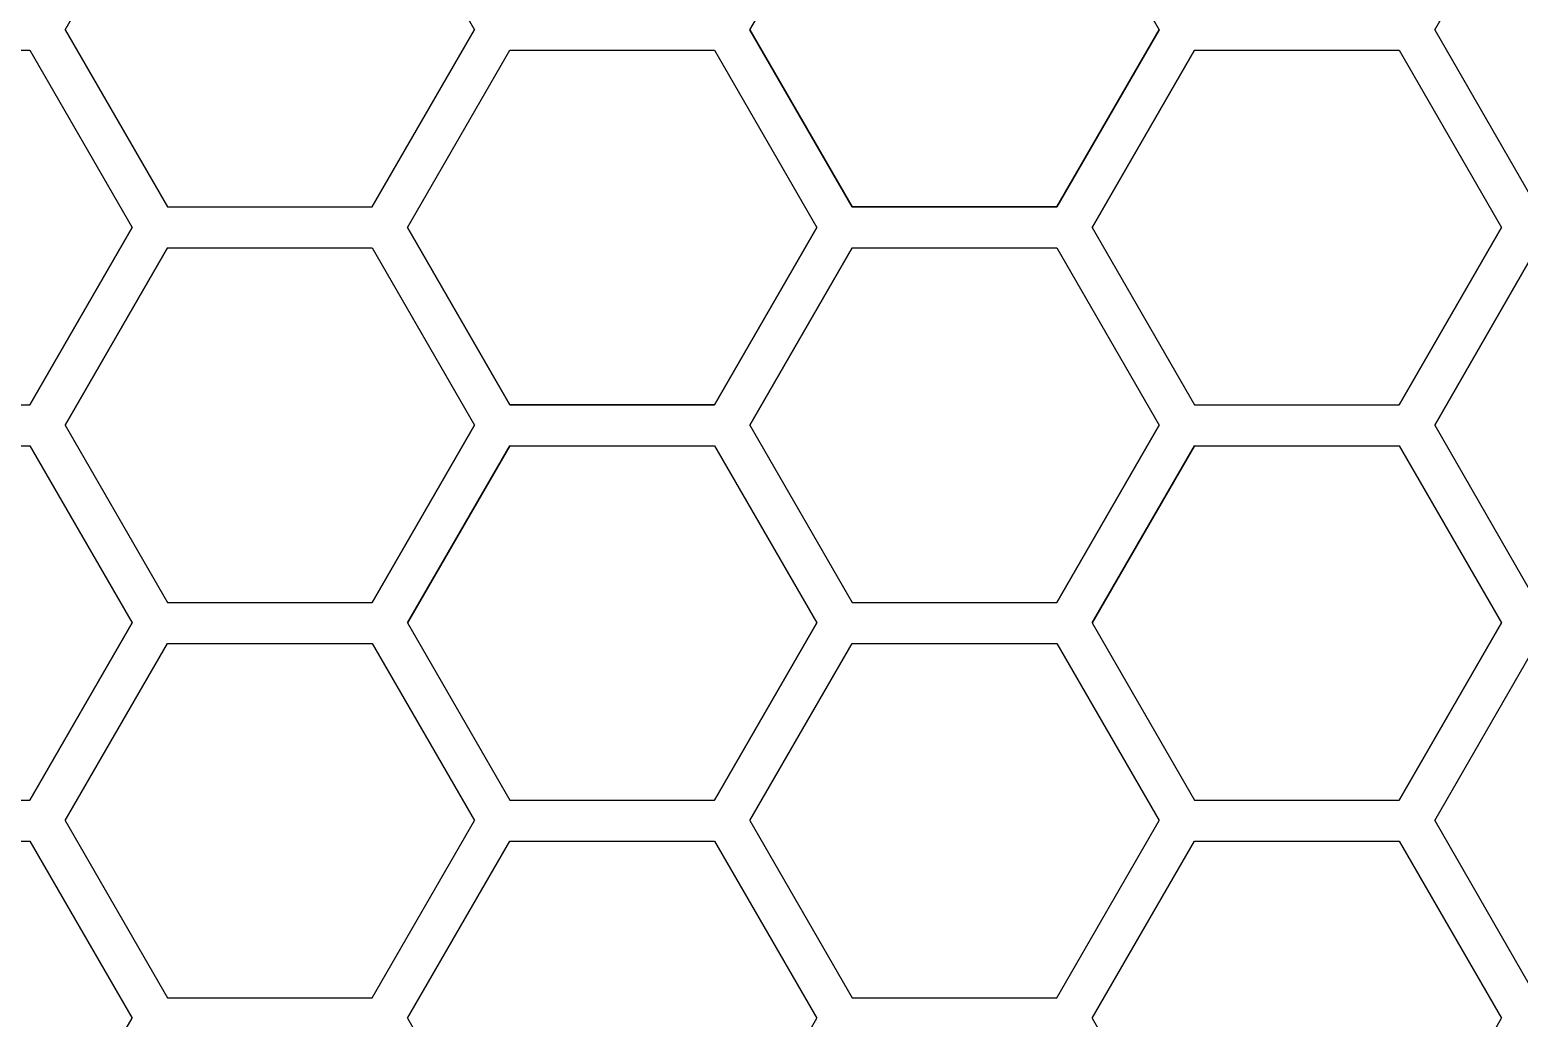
# Model space of a CAD drawing. Header units: millimetres. Extents: x 426 to 1302, y -791 to 304.
# Drawn here: x 740.7 to 886.3, y -301.3 to -204.7 of the extents above; entities that cross this region are included whole.
import ezdxf

# ---------------------------------------------------------------- set-up
doc = ezdxf.new("R2010")
doc.units = ezdxf.units.MM
doc.layers.get('0').update_dxf_attribs({"linetype": 'CONTINUOUS', "lineweight": 25, "true_color": 0x000000})

msp = doc.modelspace()

# ---------------------------------------------------------------- linework, layer by layer
for p, q in [((744.15, -204.7), (754.15, -187.38)), ((744.15, -204.7), (754.15, -187.38)), ((744.15, -204.7), (754.15, -187.38)), ((774.15, -187.38), (784.15, -204.7)), ((774.15, -187.38), (784.15, -204.7)), ((774.15, -187.38), (784.15, -204.7)), ((811.08, -204.7), (821.08, -187.38)), ((811.08, -204.7), (821.08, -187.38)), ((811.08, -204.7), (821.08, -187.38)), ((841.08, -187.38), (851.08, -204.7)), ((841.08, -187.38), (851.08, -204.7)), ((841.08, -187.38), (851.08, -204.7)), ((878.01, -204.7), (888.01, -187.38)), ((878.01, -204.7), (888.01, -187.38)), ((878.01, -204.7), (888.01, -187.38)), ((744.15, -204.7), (754.15, -222.02)), ((744.15, -204.7), (754.15, -222.02)), ((744.15, -204.7), (754.15, -222.02)), ((744.15, -204.7), (754.15, -222.02)), ((744.15, -204.7), (754.15, -222.02)), ((744.15, -204.7), (754.15, -222.02)), ((744.15, -204.7), (754.15, -222.02)), ((744.15, -204.7), (754.15, -222.02)), ((744.15, -204.7), (754.15, -222.02)), ((774.15, -222.02), (784.15, -204.7)), ((774.15, -222.02), (784.15, -204.7)), ((774.15, -222.02), (784.15, -204.7)), ((774.15, -222.02), (784.15, -204.7)), ((774.15, -222.02), (784.15, -204.7)), ((774.15, -222.02), (784.15, -204.7)), ((774.15, -222.02), (784.15, -204.7)), ((774.15, -222.02), (784.15, -204.7)), ((774.15, -222.02), (784.15, -204.7)), ((811.08, -204.7), (821.08, -222.02)), ((821.08, -222.02), (811.08, -204.7)), ((811.08, -204.7), (821.08, -222.02)), ((811.08, -204.7), (821.08, -222.02)), ((821.08, -222.02), (811.08, -204.7)), ((811.08, -204.7), (821.08, -222.02)), ((811.08, -204.7), (821.08, -222.02)), ((821.08, -222.02), (811.08, -204.7)), ((811.08, -204.7), (821.08, -222.02)), ((851.08, -204.7), (841.08, -222.02)), ((841.08, -222.02), (851.08, -204.7)), ((841.08, -222.02), (851.08, -204.7)), ((851.08, -204.7), (841.08, -222.02)), ((841.08, -222.02), (851.08, -204.7)), ((841.08, -222.02), (851.08, -204.7)), ((851.08, -204.7), (841.08, -222.02)), ((841.08, -222.02), (851.08, -204.7)), ((841.08, -222.02), (851.08, -204.7)), ((878.01, -204.7), (888.01, -222.02)), ((878.01, -204.7), (888.01, -222.02)), ((878.01, -204.7), (888.01, -222.02)), ((878.01, -204.7), (888.01, -222.02)), ((878.01, -204.7), (888.01, -222.02)), ((878.01, -204.7), (888.01, -222.02)), ((720.68, -206.7), (740.68, -206.7)), ((720.68, -206.7), (740.68, -206.7)), ((720.68, -206.7), (740.68, -206.7)), ((720.68, -206.7), (740.68, -206.7)), ((720.68, -206.7), (740.68, -206.7)), ((720.68, -206.7), (740.68, -206.7)), ((720.68, -206.7), (740.68, -206.7)), ((720.68, -206.7), (740.68, -206.7)), ((720.68, -206.7), (740.68, -206.7)), ((740.68, -206.7), (750.68, -224.02)), ((740.68, -206.7), (750.68, -224.02)), ((740.68, -206.7), (750.68, -224.02)), ((740.68, -206.7), (750.68, -224.02)), ((740.68, -206.7), (750.68, -224.02)), ((740.68, -206.7), (750.68, -224.02)), ((740.68, -206.7), (750.68, -224.02)), ((740.68, -206.7), (750.68, -224.02)), ((740.68, -206.7), (750.68, -224.02)), ((740.68, -206.7), (750.68, -224.02)), ((740.68, -206.7), (750.68, -224.02)), ((740.68, -206.7), (750.68, -224.02)), ((777.61, -224.02), (787.61, -206.7)), ((777.61, -224.02), (787.61, -206.7)), ((777.61, -224.02), (787.61, -206.7)), ((777.61, -224.02), (787.61, -206.7)), ((777.61, -224.02), (787.61, -206.7)), ((777.61, -224.02), (787.61, -206.7)), ((777.61, -224.02), (787.61, -206.7)), ((777.61, -224.02), (787.61, -206.7)), ((777.61, -224.02), (787.61, -206.7)), ((787.61, -206.7), (807.61, -206.7)), ((787.61, -206.7), (807.61, -206.7)), ((787.61, -206.7), (807.61, -206.7)), ((787.61, -206.7), (807.61, -206.7)), ((787.61, -206.7), (807.61, -206.7)), ((787.61, -206.7), (807.61, -206.7)), ((787.61, -206.7), (807.61, -206.7)), ((787.61, -206.7), (807.61, -206.7)), ((787.61, -206.7), (807.61, -206.7)), ((787.61, -206.7), (807.61, -206.7)), ((787.61, -206.7), (807.61, -206.7)), ((787.61, -206.7), (807.61, -206.7)), ((807.61, -206.7), (817.61, -224.02)), ((807.61, -206.7), (817.61, -224.02)), ((807.61, -206.7), (817.61, -224.02)), ((807.61, -206.7), (817.61, -224.02)), ((807.61, -206.7), (817.61, -224.02)), ((807.61, -206.7), (817.61, -224.02)), ((807.61, -206.7), (817.61, -224.02)), ((807.61, -206.7), (817.61, -224.02)), ((807.61, -206.7), (817.61, -224.02)), ((854.54, -206.7), (844.54, -224.02)), ((844.54, -224.02), (854.54, -206.7)), ((844.54, -224.02), (854.54, -206.7)), ((854.54, -206.7), (844.54, -224.02)), ((844.54, -224.02), (854.54, -206.7)), ((844.54, -224.02), (854.54, -206.7)), ((854.54, -206.7), (844.54, -224.02)), ((844.54, -224.02), (854.54, -206.7)), ((844.54, -224.02), (854.54, -206.7)), ((854.54, -206.7), (874.54, -206.7)), ((854.54, -206.7), (874.54, -206.7)), ((854.54, -206.7), (874.54, -206.7)), ((854.54, -206.7), (874.54, -206.7)), ((854.54, -206.7), (874.54, -206.7)), ((854.54, -206.7), (874.54, -206.7)), ((854.54, -206.7), (874.54, -206.7)), ((854.54, -206.7), (874.54, -206.7)), ((854.54, -206.7), (874.54, -206.7)), ((874.54, -206.7), (884.54, -224.02)), ((874.54, -206.7), (884.54, -224.02)), ((874.54, -206.7), (884.54, -224.02)), ((874.54, -206.7), (884.54, -224.02)), ((874.54, -206.7), (884.54, -224.02)), ((874.54, -206.7), (884.54, -224.02)), ((874.54, -206.7), (884.54, -224.02)), ((874.54, -206.7), (884.54, -224.02)), ((874.54, -206.7), (884.54, -224.02)), ((754.15, -222.02), (774.15, -222.02)), ((754.15, -222.02), (774.15, -222.02)), ((754.15, -222.02), (774.15, -222.02)), ((754.15, -222.02), (774.15, -222.02)), ((754.15, -222.02), (774.15, -222.02)), ((754.15, -222.02), (774.15, -222.02)), ((754.15, -222.02), (774.15, -222.02)), ((754.15, -222.02), (774.15, -222.02)), ((754.15, -222.02), (774.15, -222.02)), ((841.08, -222.02), (821.08, -222.02)), ((821.08, -222.02), (841.08, -222.02)), ((821.08, -222.02), (841.08, -222.02)), ((841.08, -222.02), (821.08, -222.02)), ((821.08, -222.02), (841.08, -222.02)), ((821.08, -222.02), (841.08, -222.02)), ((841.08, -222.02), (821.08, -222.02)), ((821.08, -222.02), (841.08, -222.02)), ((821.08, -222.02), (841.08, -222.02)), ((750.68, -224.02), (740.68, -241.35)), ((740.68, -241.35), (750.68, -224.02)), ((740.68, -241.35), (750.68, -224.02)), ((740.68, -241.35), (750.68, -224.02)), ((740.68, -241.35), (750.68, -224.02)), ((750.68, -224.02), (740.68, -241.35)), ((740.68, -241.35), (750.68, -224.02)), ((740.68, -241.35), (750.68, -224.02)), ((740.68, -241.35), (750.68, -224.02)), ((740.68, -241.35), (750.68, -224.02)), ((750.68, -224.02), (740.68, -241.35)), ((740.68, -241.35), (750.68, -224.02)), ((740.68, -241.35), (750.68, -224.02)), ((740.68, -241.35), (750.68, -224.02)), ((740.68, -241.35), (750.68, -224.02)), ((777.61, -224.02), (787.61, -241.35)), ((777.61, -224.02), (787.61, -241.35)), ((777.61, -224.02), (787.61, -241.35)), ((787.61, -241.35), (777.61, -224.02)), ((777.61, -224.02), (787.61, -241.35)), ((777.61, -224.02), (787.61, -241.35)), ((777.61, -224.02), (787.61, -241.35)), ((787.61, -241.35), (777.61, -224.02)), ((777.61, -224.02), (787.61, -241.35)), ((777.61, -224.02), (787.61, -241.35)), ((777.61, -224.02), (787.61, -241.35)), ((787.61, -241.35), (777.61, -224.02)), ((807.61, -241.35), (817.61, -224.02)), ((807.61, -241.35), (817.61, -224.02)), ((817.61, -224.02), (807.61, -241.35)), ((807.61, -241.35), (817.61, -224.02)), ((807.61, -241.35), (817.61, -224.02)), ((807.61, -241.35), (817.61, -224.02)), ((817.61, -224.02), (807.61, -241.35)), ((807.61, -241.35), (817.61, -224.02)), ((807.61, -241.35), (817.61, -224.02)), ((807.61, -241.35), (817.61, -224.02)), ((817.61, -224.02), (807.61, -241.35)), ((807.61, -241.35), (817.61, -224.02)), ((844.54, -224.02), (854.54, -241.35)), ((844.54, -224.02), (854.54, -241.35)), ((844.54, -224.02), (854.54, -241.35)), ((844.54, -224.02), (854.54, -241.35)), ((844.54, -224.02), (854.54, -241.35)), ((844.54, -224.02), (854.54, -241.35)), ((844.54, -224.02), (854.54, -241.35)), ((844.54, -224.02), (854.54, -241.35)), ((844.54, -224.02), (854.54, -241.35)), ((884.54, -224.02), (874.54, -241.35)), ((874.54, -241.35), (884.54, -224.02)), ((874.54, -241.35), (884.54, -224.02)), ((884.54, -224.02), (874.54, -241.35)), ((874.54, -241.35), (884.54, -224.02)), ((874.54, -241.35), (884.54, -224.02)), ((884.54, -224.02), (874.54, -241.35)), ((874.54, -241.35), (884.54, -224.02)), ((874.54, -241.35), (884.54, -224.02)), ((744.15, -243.35), (754.15, -226.02)), ((754.15, -226.02), (744.15, -243.35)), ((744.15, -243.35), (754.15, -226.02)), ((744.15, -243.35), (754.15, -226.02)), ((744.15, -243.35), (754.15, -226.02)), ((754.15, -226.02), (744.15, -243.35)), ((744.15, -243.35), (754.15, -226.02)), ((744.15, -243.35), (754.15, -226.02)), ((744.15, -243.35), (754.15, -226.02)), ((754.15, -226.02), (744.15, -243.35)), ((744.15, -243.35), (754.15, -226.02)), ((744.15, -243.35), (754.15, -226.02)), ((754.15, -226.02), (774.15, -226.02)), ((754.15, -226.02), (774.15, -226.02)), ((754.15, -226.02), (774.15, -226.02)), ((754.15, -226.02), (774.15, -226.02)), ((754.15, -226.02), (774.15, -226.02)), ((754.15, -226.02), (774.15, -226.02)), ((754.15, -226.02), (774.15, -226.02)), ((754.15, -226.02), (774.15, -226.02)), ((754.15, -226.02), (774.15, -226.02)), ((754.15, -226.02), (774.15, -226.02)), ((754.15, -226.02), (774.15, -226.02)), ((754.15, -226.02), (774.15, -226.02)), ((774.15, -226.02), (784.15, -243.35)), ((774.15, -226.02), (784.15, -243.35)), ((774.15, -226.02), (784.15, -243.35)), ((774.15, -226.02), (784.15, -243.35)), ((774.15, -226.02), (784.15, -243.35)), ((774.15, -226.02), (784.15, -243.35)), ((774.15, -226.02), (784.15, -243.35)), ((774.15, -226.02), (784.15, -243.35)), ((774.15, -226.02), (784.15, -243.35)), ((774.15, -226.02), (784.15, -243.35)), ((774.15, -226.02), (784.15, -243.35)), ((774.15, -226.02), (784.15, -243.35)), ((811.08, -243.35), (821.08, -226.02)), ((821.08, -226.02), (811.08, -243.35)), ((811.08, -243.35), (821.08, -226.02)), ((811.08, -243.35), (821.08, -226.02)), ((821.08, -226.02), (811.08, -243.35)), ((811.08, -243.35), (821.08, -226.02)), ((811.08, -243.35), (821.08, -226.02)), ((821.08, -226.02), (811.08, -243.35)), ((811.08, -243.35), (821.08, -226.02)), ((821.08, -226.02), (841.08, -226.02)), ((821.08, -226.02), (841.08, -226.02)), ((821.08, -226.02), (841.08, -226.02)), ((821.08, -226.02), (841.08, -226.02)), ((821.08, -226.02), (841.08, -226.02)), ((821.08, -226.02), (841.08, -226.02)), ((821.08, -226.02), (841.08, -226.02)), ((821.08, -226.02), (841.08, -226.02)), ((821.08, -226.02), (841.08, -226.02)), ((841.08, -226.02), (851.08, -243.35)), ((841.08, -226.02), (851.08, -243.35)), ((841.08, -226.02), (851.08, -243.35)), ((841.08, -226.02), (851.08, -243.35)), ((841.08, -226.02), (851.08, -243.35)), ((841.08, -226.02), (851.08, -243.35)), ((841.08, -226.02), (851.08, -243.35)), ((841.08, -226.02), (851.08, -243.35)), ((841.08, -226.02), (851.08, -243.35)), ((888.01, -226.02), (878.01, -243.35)), ((878.01, -243.35), (888.01, -226.02)), ((888.01, -226.02), (878.01, -243.35)), ((878.01, -243.35), (888.01, -226.02)), ((888.01, -226.02), (878.01, -243.35)), ((878.01, -243.35), (888.01, -226.02)), ((720.68, -241.35), (740.68, -241.35)), ((720.68, -241.35), (740.68, -241.35)), ((720.68, -241.35), (740.68, -241.35)), ((720.68, -241.35), (740.68, -241.35)), ((720.68, -241.35), (740.68, -241.35)), ((720.68, -241.35), (740.68, -241.35)), ((720.68, -241.35), (740.68, -241.35)), ((720.68, -241.35), (740.68, -241.35)), ((720.68, -241.35), (740.68, -241.35)), ((787.61, -241.35), (807.61, -241.35)), ((787.61, -241.35), (807.61, -241.35)), ((807.61, -241.35), (787.61, -241.35)), ((787.61, -241.35), (807.61, -241.35)), ((787.61, -241.35), (807.61, -241.35)), ((787.61, -241.35), (807.61, -241.35)), ((807.61, -241.35), (787.61, -241.35)), ((787.61, -241.35), (807.61, -241.35)), ((787.61, -241.35), (807.61, -241.35)), ((787.61, -241.35), (807.61, -241.35)), ((807.61, -241.35), (787.61, -241.35)), ((787.61, -241.35), (807.61, -241.35)), ((854.54, -241.35), (874.54, -241.35)), ((854.54, -241.35), (874.54, -241.35)), ((854.54, -241.35), (874.54, -241.35)), ((854.54, -241.35), (874.54, -241.35)), ((854.54, -241.35), (874.54, -241.35)), ((854.54, -241.35), (874.54, -241.35)), ((854.54, -241.35), (874.54, -241.35)), ((854.54, -241.35), (874.54, -241.35)), ((854.54, -241.35), (874.54, -241.35)), ((744.15, -243.35), (754.15, -260.67)), ((744.15, -243.35), (754.15, -260.67)), ((744.15, -243.35), (754.15, -260.67)), ((744.15, -243.35), (754.15, -260.67)), ((744.15, -243.35), (754.15, -260.67)), ((744.15, -243.35), (754.15, -260.67)), ((744.15, -243.35), (754.15, -260.67)), ((744.15, -243.35), (754.15, -260.67)), ((744.15, -243.35), (754.15, -260.67)), ((744.15, -243.35), (754.15, -260.67)), ((744.15, -243.35), (754.15, -260.67)), ((744.15, -243.35), (754.15, -260.67)), ((774.15, -260.67), (784.15, -243.35)), ((784.15, -243.35), (774.15, -260.67)), ((774.15, -260.67), (784.15, -243.35)), ((774.15, -260.67), (784.15, -243.35)), ((774.15, -260.67), (784.15, -243.35)), ((784.15, -243.35), (774.15, -260.67)), ((774.15, -260.67), (784.15, -243.35)), ((774.15, -260.67), (784.15, -243.35)), ((774.15, -260.67), (784.15, -243.35)), ((784.15, -243.35), (774.15, -260.67)), ((774.15, -260.67), (784.15, -243.35)), ((774.15, -260.67), (784.15, -243.35)), ((811.08, -243.35), (821.08, -260.67)), ((811.08, -243.35), (821.08, -260.67)), ((811.08, -243.35), (821.08, -260.67)), ((811.08, -243.35), (821.08, -260.67)), ((811.08, -243.35), (821.08, -260.67)), ((811.08, -243.35), (821.08, -260.67)), ((811.08, -243.35), (821.08, -260.67)), ((811.08, -243.35), (821.08, -260.67)), ((811.08, -243.35), (821.08, -260.67)), ((841.08, -260.67), (851.08, -243.35)), ((851.08, -243.35), (841.08, -260.67)), ((841.08, -260.67), (851.08, -243.35)), ((841.08, -260.67), (851.08, -243.35)), ((851.08, -243.35), (841.08, -260.67)), ((841.08, -260.67), (851.08, -243.35)), ((841.08, -260.67), (851.08, -243.35)), ((851.08, -243.35), (841.08, -260.67)), ((841.08, -260.67), (851.08, -243.35)), ((878.01, -243.35), (888.01, -260.67)), ((878.01, -243.35), (888.01, -260.67)), ((878.01, -243.35), (888.01, -260.67)), ((878.01, -243.35), (888.01, -260.67)), ((878.01, -243.35), (888.01, -260.67)), ((878.01, -243.35), (888.01, -260.67)), ((720.68, -245.35), (740.68, -245.35)), ((720.68, -245.35), (740.68, -245.35)), ((720.68, -245.35), (740.68, -245.35)), ((720.68, -245.35), (740.68, -245.35)), ((720.68, -245.35), (740.68, -245.35)), ((720.68, -245.35), (740.68, -245.35)), ((720.68, -245.35), (740.68, -245.35)), ((720.68, -245.35), (740.68, -245.35)), ((720.68, -245.35), (740.68, -245.35)), ((740.68, -245.35), (750.68, -262.67)), ((740.68, -245.35), (750.68, -262.67)), ((740.68, -245.35), (750.68, -262.67)), ((740.68, -245.35), (750.68, -262.67)), ((740.68, -245.35), (750.68, -262.67)), ((740.68, -245.35), (750.68, -262.67)), ((740.68, -245.35), (750.68, -262.67)), ((740.68, -245.35), (750.68, -262.67)), ((740.68, -245.35), (750.68, -262.67)), ((740.68, -245.35), (750.68, -262.67)), ((740.68, -245.35), (750.68, -262.67)), ((740.68, -245.35), (750.68, -262.67)), ((777.61, -262.67), (787.61, -245.35)), ((787.61, -245.35), (777.61, -262.67)), ((777.61, -262.67), (787.61, -245.35)), ((777.61, -262.67), (787.61, -245.35)), ((777.61, -262.67), (787.61, -245.35)), ((787.61, -245.35), (777.61, -262.67)), ((777.61, -262.67), (787.61, -245.35)), ((777.61, -262.67), (787.61, -245.35)), ((777.61, -262.67), (787.61, -245.35)), ((787.61, -245.35), (777.61, -262.67)), ((777.61, -262.67), (787.61, -245.35)), ((777.61, -262.67), (787.61, -245.35)), ((787.61, -245.35), (807.61, -245.35)), ((787.61, -245.35), (807.61, -245.35)), ((787.61, -245.35), (807.61, -245.35)), ((787.61, -245.35), (807.61, -245.35)), ((787.61, -245.35), (807.61, -245.35)), ((787.61, -245.35), (807.61, -245.35)), ((787.61, -245.35), (807.61, -245.35)), ((787.61, -245.35), (807.61, -245.35)), ((787.61, -245.35), (807.61, -245.35)), ((787.61, -245.35), (807.61, -245.35)), ((787.61, -245.35), (807.61, -245.35)), ((787.61, -245.35), (807.61, -245.35)), ((807.61, -245.35), (817.61, -262.67)), ((807.61, -245.35), (817.61, -262.67)), ((807.61, -245.35), (817.61, -262.67)), ((807.61, -245.35), (817.61, -262.67)), ((807.61, -245.35), (817.61, -262.67)), ((807.61, -245.35), (817.61, -262.67)), ((807.61, -245.35), (817.61, -262.67)), ((807.61, -245.35), (817.61, -262.67)), ((807.61, -245.35), (817.61, -262.67)), ((807.61, -245.35), (817.61, -262.67)), ((807.61, -245.35), (817.61, -262.67)), ((807.61, -245.35), (817.61, -262.67)), ((844.54, -262.67), (854.54, -245.35)), ((854.54, -245.35), (844.54, -262.67)), ((844.54, -262.67), (854.54, -245.35)), ((844.54, -262.67), (854.54, -245.35)), ((844.54, -262.67), (854.54, -245.35)), ((844.54, -262.67), (854.54, -245.35)), ((854.54, -245.35), (844.54, -262.67)), ((844.54, -262.67), (854.54, -245.35)), ((844.54, -262.67), (854.54, -245.35)), ((844.54, -262.67), (854.54, -245.35)), ((844.54, -262.67), (854.54, -245.35)), ((854.54, -245.35), (844.54, -262.67)), ((844.54, -262.67), (854.54, -245.35)), ((844.54, -262.67), (854.54, -245.35)), ((844.54, -262.67), (854.54, -245.35)), ((854.54, -245.35), (874.54, -245.35)), ((854.54, -245.35), (874.54, -245.35)), ((854.54, -245.35), (874.54, -245.35)), ((854.54, -245.35), (874.54, -245.35)), ((854.54, -245.35), (874.54, -245.35)), ((854.54, -245.35), (874.54, -245.35)), ((854.54, -245.35), (874.54, -245.35)), ((854.54, -245.35), (874.54, -245.35)), ((854.54, -245.35), (874.54, -245.35)), ((854.54, -245.35), (874.54, -245.35)), ((854.54, -245.35), (874.54, -245.35)), ((854.54, -245.35), (874.54, -245.35)), ((854.54, -245.35), (874.54, -245.35)), ((854.54, -245.35), (874.54, -245.35)), ((854.54, -245.35), (874.54, -245.35)), ((874.54, -245.35), (884.54, -262.67)), ((874.54, -245.35), (884.54, -262.67)), ((874.54, -245.35), (884.54, -262.67)), ((874.54, -245.35), (884.54, -262.67)), ((874.54, -245.35), (884.54, -262.67)), ((874.54, -245.35), (884.54, -262.67)), ((874.54, -245.35), (884.54, -262.67)), ((874.54, -245.35), (884.54, -262.67)), ((874.54, -245.35), (884.54, -262.67)), ((874.54, -245.35), (884.54, -262.67)), ((874.54, -245.35), (884.54, -262.67)), ((874.54, -245.35), (884.54, -262.67)), ((874.54, -245.35), (884.54, -262.67)), ((874.54, -245.35), (884.54, -262.67)), ((874.54, -245.35), (884.54, -262.67)), ((754.15, -260.67), (774.15, -260.67)), ((754.15, -260.67), (774.15, -260.67)), ((754.15, -260.67), (774.15, -260.67)), ((754.15, -260.67), (774.15, -260.67)), ((754.15, -260.67), (774.15, -260.67)), ((754.15, -260.67), (774.15, -260.67)), ((754.15, -260.67), (774.15, -260.67)), ((754.15, -260.67), (774.15, -260.67)), ((754.15, -260.67), (774.15, -260.67)), ((754.15, -260.67), (774.15, -260.67)), ((754.15, -260.67), (774.15, -260.67)), ((754.15, -260.67), (774.15, -260.67)), ((821.08, -260.67), (841.08, -260.67)), ((821.08, -260.67), (841.08, -260.67)), ((821.08, -260.67), (841.08, -260.67)), ((821.08, -260.67), (841.08, -260.67)), ((821.08, -260.67), (841.08, -260.67)), ((821.08, -260.67), (841.08, -260.67)), ((821.08, -260.67), (841.08, -260.67)), ((821.08, -260.67), (841.08, -260.67)), ((821.08, -260.67), (841.08, -260.67)), ((740.68, -279.99), (750.68, -262.67)), ((740.68, -279.99), (750.68, -262.67)), ((750.68, -262.67), (740.68, -279.99)), ((740.68, -279.99), (750.68, -262.67)), ((740.68, -279.99), (750.68, -262.67)), ((740.68, -279.99), (750.68, -262.67)), ((750.68, -262.67), (740.68, -279.99)), ((740.68, -279.99), (750.68, -262.67)), ((740.68, -279.99), (750.68, -262.67)), ((740.68, -279.99), (750.68, -262.67)), ((750.68, -262.67), (740.68, -279.99)), ((740.68, -279.99), (750.68, -262.67)), ((777.61, -262.67), (787.61, -279.99)), ((777.61, -262.67), (787.61, -279.99)), ((777.61, -262.67), (787.61, -279.99)), ((777.61, -262.67), (787.61, -279.99)), ((777.61, -262.67), (787.61, -279.99)), ((777.61, -262.67), (787.61, -279.99)), ((777.61, -262.67), (787.61, -279.99)), ((777.61, -262.67), (787.61, -279.99)), ((777.61, -262.67), (787.61, -279.99)), ((777.61, -262.67), (787.61, -279.99)), ((777.61, -262.67), (787.61, -279.99)), ((777.61, -262.67), (787.61, -279.99)), ((807.61, -279.99), (817.61, -262.67)), ((817.61, -262.67), (807.61, -279.99)), ((807.61, -279.99), (817.61, -262.67)), ((807.61, -279.99), (817.61, -262.67)), ((807.61, -279.99), (817.61, -262.67)), ((817.61, -262.67), (807.61, -279.99)), ((807.61, -279.99), (817.61, -262.67)), ((807.61, -279.99), (817.61, -262.67)), ((807.61, -279.99), (817.61, -262.67)), ((817.61, -262.67), (807.61, -279.99)), ((807.61, -279.99), (817.61, -262.67)), ((807.61, -279.99), (817.61, -262.67)), ((844.54, -262.67), (854.54, -279.99)), ((844.54, -262.67), (854.54, -279.99)), ((844.54, -262.67), (854.54, -279.99)), ((844.54, -262.67), (854.54, -279.99)), ((844.54, -262.67), (854.54, -279.99)), ((844.54, -262.67), (854.54, -279.99)), ((844.54, -262.67), (854.54, -279.99)), ((844.54, -262.67), (854.54, -279.99)), ((844.54, -262.67), (854.54, -279.99)), ((844.54, -262.67), (854.54, -279.99)), ((844.54, -262.67), (854.54, -279.99)), ((844.54, -262.67), (854.54, -279.99)), ((844.54, -262.67), (854.54, -279.99)), ((844.54, -262.67), (854.54, -279.99)), ((844.54, -262.67), (854.54, -279.99)), ((874.54, -279.99), (884.54, -262.67)), ((884.54, -262.67), (874.54, -279.99)), ((874.54, -279.99), (884.54, -262.67)), ((874.54, -279.99), (884.54, -262.67)), ((874.54, -279.99), (884.54, -262.67)), ((874.54, -279.99), (884.54, -262.67)), ((884.54, -262.67), (874.54, -279.99)), ((874.54, -279.99), (884.54, -262.67)), ((874.54, -279.99), (884.54, -262.67)), ((874.54, -279.99), (884.54, -262.67)), ((874.54, -279.99), (884.54, -262.67)), ((884.54, -262.67), (874.54, -279.99)), ((874.54, -279.99), (884.54, -262.67)), ((874.54, -279.99), (884.54, -262.67)), ((874.54, -279.99), (884.54, -262.67)), ((744.15, -281.99), (754.15, -264.67)), ((744.15, -281.99), (754.15, -264.67)), ((744.15, -281.99), (754.15, -264.67)), ((744.15, -281.99), (754.15, -264.67)), ((744.15, -281.99), (754.15, -264.67)), ((744.15, -281.99), (754.15, -264.67)), ((744.15, -281.99), (754.15, -264.67)), ((744.15, -281.99), (754.15, -264.67)), ((744.15, -281.99), (754.15, -264.67)), ((744.15, -281.99), (754.15, -264.67)), ((744.15, -281.99), (754.15, -264.67)), ((744.15, -281.99), (754.15, -264.67)), ((744.15, -281.99), (754.15, -264.67)), ((744.15, -281.99), (754.15, -264.67)), ((744.15, -281.99), (754.15, -264.67)), ((754.15, -264.67), (774.15, -264.67)), ((754.15, -264.67), (774.15, -264.67)), ((754.15, -264.67), (774.15, -264.67)), ((754.15, -264.67), (774.15, -264.67)), ((754.15, -264.67), (774.15, -264.67)), ((754.15, -264.67), (774.15, -264.67)), ((754.15, -264.67), (774.15, -264.67)), ((754.15, -264.67), (774.15, -264.67)), ((754.15, -264.67), (774.15, -264.67)), ((754.15, -264.67), (774.15, -264.67)), ((754.15, -264.67), (774.15, -264.67)), ((754.15, -264.67), (774.15, -264.67)), ((754.15, -264.67), (774.15, -264.67)), ((754.15, -264.67), (774.15, -264.67)), ((754.15, -264.67), (774.15, -264.67)), ((774.15, -264.67), (784.15, -281.99)), ((774.15, -264.67), (784.15, -281.99)), ((774.15, -264.67), (784.15, -281.99)), ((774.15, -264.67), (784.15, -281.99)), ((774.15, -264.67), (784.15, -281.99)), ((774.15, -264.67), (784.15, -281.99)), ((774.15, -264.67), (784.15, -281.99)), ((774.15, -264.67), (784.15, -281.99)), ((774.15, -264.67), (784.15, -281.99)), ((774.15, -264.67), (784.15, -281.99)), ((774.15, -264.67), (784.15, -281.99)), ((774.15, -264.67), (784.15, -281.99)), ((774.15, -264.67), (784.15, -281.99)), ((774.15, -264.67), (784.15, -281.99)), ((774.15, -264.67), (784.15, -281.99)), ((811.08, -281.99), (821.08, -264.67)), ((811.08, -281.99), (821.08, -264.67)), ((811.08, -281.99), (821.08, -264.67)), ((811.08, -281.99), (821.08, -264.67)), ((811.08, -281.99), (821.08, -264.67)), ((811.08, -281.99), (821.08, -264.67)), ((811.08, -281.99), (821.08, -264.67)), ((811.08, -281.99), (821.08, -264.67)), ((811.08, -281.99), (821.08, -264.67)), ((811.08, -281.99), (821.08, -264.67)), ((811.08, -281.99), (821.08, -264.67)), ((811.08, -281.99), (821.08, -264.67)), ((821.08, -264.67), (841.08, -264.67)), ((821.08, -264.67), (841.08, -264.67)), ((821.08, -264.67), (841.08, -264.67)), ((821.08, -264.67), (841.08, -264.67)), ((821.08, -264.67), (841.08, -264.67)), ((821.08, -264.67), (841.08, -264.67)), ((821.08, -264.67), (841.08, -264.67)), ((821.08, -264.67), (841.08, -264.67)), ((821.08, -264.67), (841.08, -264.67)), ((821.08, -264.67), (841.08, -264.67)), ((821.08, -264.67), (841.08, -264.67)), ((821.08, -264.67), (841.08, -264.67)), ((841.08, -264.67), (851.08, -281.99)), ((841.08, -264.67), (851.08, -281.99)), ((841.08, -264.67), (851.08, -281.99)), ((841.08, -264.67), (851.08, -281.99)), ((841.08, -264.67), (851.08, -281.99)), ((841.08, -264.67), (851.08, -281.99)), ((841.08, -264.67), (851.08, -281.99)), ((841.08, -264.67), (851.08, -281.99)), ((841.08, -264.67), (851.08, -281.99)), ((841.08, -264.67), (851.08, -281.99)), ((841.08, -264.67), (851.08, -281.99)), ((841.08, -264.67), (851.08, -281.99)), ((878.01, -281.99), (888.01, -264.67)), ((878.01, -281.99), (888.01, -264.67)), ((878.01, -281.99), (888.01, -264.67)), ((878.01, -281.99), (888.01, -264.67)), ((878.01, -281.99), (888.01, -264.67)), ((878.01, -281.99), (888.01, -264.67)), ((878.01, -281.99), (888.01, -264.67)), ((878.01, -281.99), (888.01, -264.67)), ((878.01, -281.99), (888.01, -264.67)), ((878.01, -281.99), (888.01, -264.67)), ((878.01, -281.99), (888.01, -264.67)), ((878.01, -281.99), (888.01, -264.67)), ((720.68, -279.99), (740.68, -279.99)), ((720.68, -279.99), (740.68, -279.99)), ((720.68, -279.99), (740.68, -279.99)), ((720.68, -279.99), (740.68, -279.99)), ((720.68, -279.99), (740.68, -279.99)), ((720.68, -279.99), (740.68, -279.99)), ((720.68, -279.99), (740.68, -279.99)), ((720.68, -279.99), (740.68, -279.99)), ((720.68, -279.99), (740.68, -279.99)), ((787.61, -279.99), (807.61, -279.99)), ((787.61, -279.99), (807.61, -279.99)), ((787.61, -279.99), (807.61, -279.99)), ((787.61, -279.99), (807.61, -279.99)), ((787.61, -279.99), (807.61, -279.99)), ((787.61, -279.99), (807.61, -279.99)), ((787.61, -279.99), (807.61, -279.99)), ((787.61, -279.99), (807.61, -279.99)), ((787.61, -279.99), (807.61, -279.99)), ((787.61, -279.99), (807.61, -279.99)), ((787.61, -279.99), (807.61, -279.99)), ((787.61, -279.99), (807.61, -279.99)), ((854.54, -279.99), (874.54, -279.99)), ((854.54, -279.99), (874.54, -279.99)), ((854.54, -279.99), (874.54, -279.99)), ((854.54, -279.99), (874.54, -279.99)), ((854.54, -279.99), (874.54, -279.99)), ((854.54, -279.99), (874.54, -279.99)), ((854.54, -279.99), (874.54, -279.99)), ((854.54, -279.99), (874.54, -279.99)), ((854.54, -279.99), (874.54, -279.99)), ((854.54, -279.99), (874.54, -279.99)), ((854.54, -279.99), (874.54, -279.99)), ((854.54, -279.99), (874.54, -279.99)), ((854.54, -279.99), (874.54, -279.99)), ((854.54, -279.99), (874.54, -279.99)), ((854.54, -279.99), (874.54, -279.99)), ((744.15, -281.99), (754.15, -299.31)), ((744.15, -281.99), (754.15, -299.31)), ((744.15, -281.99), (754.15, -299.31)), ((744.15, -281.99), (754.15, -299.31)), ((744.15, -281.99), (754.15, -299.31)), ((744.15, -281.99), (754.15, -299.31)), ((744.15, -281.99), (754.15, -299.31)), ((744.15, -281.99), (754.15, -299.31)), ((744.15, -281.99), (754.15, -299.31)), ((744.15, -281.99), (754.15, -299.31)), ((744.15, -281.99), (754.15, -299.31)), ((744.15, -281.99), (754.15, -299.31)), ((744.15, -281.99), (754.15, -299.31)), ((744.15, -281.99), (754.15, -299.31)), ((744.15, -281.99), (754.15, -299.31)), ((774.15, -299.31), (784.15, -281.99)), ((774.15, -299.31), (784.15, -281.99)), ((774.15, -299.31), (784.15, -281.99)), ((774.15, -299.31), (784.15, -281.99)), ((774.15, -299.31), (784.15, -281.99)), ((774.15, -299.31), (784.15, -281.99)), ((774.15, -299.31), (784.15, -281.99)), ((774.15, -299.31), (784.15, -281.99)), ((774.15, -299.31), (784.15, -281.99)), ((774.15, -299.31), (784.15, -281.99)), ((774.15, -299.31), (784.15, -281.99)), ((774.15, -299.31), (784.15, -281.99)), ((774.15, -299.31), (784.15, -281.99)), ((774.15, -299.31), (784.15, -281.99)), ((774.15, -299.31), (784.15, -281.99)), ((811.08, -281.99), (821.08, -299.31)), ((811.08, -281.99), (821.08, -299.31)), ((811.08, -281.99), (821.08, -299.31)), ((811.08, -281.99), (821.08, -299.31)), ((811.08, -281.99), (821.08, -299.31)), ((811.08, -281.99), (821.08, -299.31)), ((811.08, -281.99), (821.08, -299.31)), ((811.08, -281.99), (821.08, -299.31)), ((811.08, -281.99), (821.08, -299.31)), ((811.08, -281.99), (821.08, -299.31)), ((811.08, -281.99), (821.08, -299.31)), ((811.08, -281.99), (821.08, -299.31)), ((841.08, -299.31), (851.08, -281.99)), ((841.08, -299.31), (851.08, -281.99)), ((841.08, -299.31), (851.08, -281.99)), ((841.08, -299.31), (851.08, -281.99)), ((841.08, -299.31), (851.08, -281.99)), ((841.08, -299.31), (851.08, -281.99)), ((841.08, -299.31), (851.08, -281.99)), ((841.08, -299.31), (851.08, -281.99)), ((841.08, -299.31), (851.08, -281.99)), ((841.08, -299.31), (851.08, -281.99)), ((841.08, -299.31), (851.08, -281.99)), ((841.08, -299.31), (851.08, -281.99)), ((878.01, -281.99), (888.01, -299.31)), ((878.01, -281.99), (888.01, -299.31)), ((878.01, -281.99), (888.01, -299.31)), ((878.01, -281.99), (888.01, -299.31)), ((878.01, -281.99), (888.01, -299.31)), ((878.01, -281.99), (888.01, -299.31)), ((878.01, -281.99), (888.01, -299.31)), ((878.01, -281.99), (888.01, -299.31)), ((878.01, -281.99), (888.01, -299.31)), ((878.01, -281.99), (888.01, -299.31)), ((878.01, -281.99), (888.01, -299.31)), ((878.01, -281.99), (888.01, -299.31)), ((720.68, -283.99), (740.68, -283.99)), ((720.68, -283.99), (740.68, -283.99)), ((720.68, -283.99), (740.68, -283.99)), ((740.68, -283.99), (750.68, -301.31)), ((740.68, -283.99), (750.68, -301.31)), ((740.68, -283.99), (750.68, -301.31)), ((740.68, -283.99), (750.68, -301.31)), ((740.68, -283.99), (750.68, -301.31)), ((740.68, -283.99), (750.68, -301.31)), ((740.68, -283.99), (750.68, -301.31)), ((740.68, -283.99), (750.68, -301.31)), ((740.68, -283.99), (750.68, -301.31)), ((777.61, -301.31), (787.61, -283.99)), ((777.61, -301.31), (787.61, -283.99)), ((777.61, -301.31), (787.61, -283.99)), ((777.61, -301.31), (787.61, -283.99)), ((777.61, -301.31), (787.61, -283.99)), ((777.61, -301.31), (787.61, -283.99)), ((777.61, -301.31), (787.61, -283.99)), ((777.61, -301.31), (787.61, -283.99)), ((777.61, -301.31), (787.61, -283.99)), ((777.61, -301.31), (787.61, -283.99)), ((777.61, -301.31), (787.61, -283.99)), ((777.61, -301.31), (787.61, -283.99)), ((787.61, -283.99), (807.61, -283.99)), ((787.61, -283.99), (807.61, -283.99)), ((787.61, -283.99), (807.61, -283.99)), ((787.61, -283.99), (807.61, -283.99)), ((787.61, -283.99), (807.61, -283.99)), ((787.61, -283.99), (807.61, -283.99)), ((787.61, -283.99), (807.61, -283.99)), ((787.61, -283.99), (807.61, -283.99)), ((787.61, -283.99), (807.61, -283.99)), ((787.61, -283.99), (807.61, -283.99)), ((787.61, -283.99), (807.61, -283.99)), ((787.61, -283.99), (807.61, -283.99)), ((807.61, -283.99), (817.61, -301.31)), ((807.61, -283.99), (817.61, -301.31)), ((807.61, -283.99), (817.61, -301.31)), ((807.61, -283.99), (817.61, -301.31)), ((807.61, -283.99), (817.61, -301.31)), ((807.61, -283.99), (817.61, -301.31)), ((807.61, -283.99), (817.61, -301.31)), ((807.61, -283.99), (817.61, -301.31)), ((807.61, -283.99), (817.61, -301.31)), ((807.61, -283.99), (817.61, -301.31)), ((807.61, -283.99), (817.61, -301.31)), ((807.61, -283.99), (817.61, -301.31)), ((844.54, -301.31), (854.54, -283.99)), ((844.54, -301.31), (854.54, -283.99)), ((844.54, -301.31), (854.54, -283.99)), ((844.54, -301.31), (854.54, -283.99)), ((844.54, -301.31), (854.54, -283.99)), ((844.54, -301.31), (854.54, -283.99)), ((854.54, -283.99), (874.54, -283.99)), ((854.54, -283.99), (874.54, -283.99)), ((854.54, -283.99), (874.54, -283.99)), ((854.54, -283.99), (874.54, -283.99)), ((854.54, -283.99), (874.54, -283.99)), ((854.54, -283.99), (874.54, -283.99)), ((874.54, -283.99), (884.54, -301.31)), ((874.54, -283.99), (884.54, -301.31)), ((874.54, -283.99), (884.54, -301.31)), ((874.54, -283.99), (884.54, -301.31)), ((874.54, -283.99), (884.54, -301.31)), ((874.54, -283.99), (884.54, -301.31)), ((754.15, -299.31), (774.15, -299.31)), ((754.15, -299.31), (774.15, -299.31)), ((754.15, -299.31), (774.15, -299.31)), ((754.15, -299.31), (774.15, -299.31)), ((754.15, -299.31), (774.15, -299.31)), ((754.15, -299.31), (774.15, -299.31)), ((754.15, -299.31), (774.15, -299.31)), ((754.15, -299.31), (774.15, -299.31)), ((754.15, -299.31), (774.15, -299.31)), ((754.15, -299.31), (774.15, -299.31)), ((754.15, -299.31), (774.15, -299.31)), ((754.15, -299.31), (774.15, -299.31)), ((754.15, -299.31), (774.15, -299.31)), ((754.15, -299.31), (774.15, -299.31)), ((754.15, -299.31), (774.15, -299.31)), ((821.08, -299.31), (841.08, -299.31)), ((821.08, -299.31), (841.08, -299.31)), ((821.08, -299.31), (841.08, -299.31)), ((821.08, -299.31), (841.08, -299.31)), ((821.08, -299.31), (841.08, -299.31)), ((821.08, -299.31), (841.08, -299.31)), ((821.08, -299.31), (841.08, -299.31)), ((821.08, -299.31), (841.08, -299.31)), ((821.08, -299.31), (841.08, -299.31)), ((821.08, -299.31), (841.08, -299.31)), ((821.08, -299.31), (841.08, -299.31)), ((821.08, -299.31), (841.08, -299.31)), ((821.08, -299.31), (841.08, -299.31)), ((821.08, -299.31), (841.08, -299.31)), ((821.08, -299.31), (841.08, -299.31)), ((821.08, -299.31), (841.08, -299.31)), ((821.08, -299.31), (841.08, -299.31)), ((821.08, -299.31), (841.08, -299.31)), ((740.68, -318.63), (750.68, -301.31)), ((740.68, -318.63), (750.68, -301.31)), ((740.68, -318.63), (750.68, -301.31)), ((777.61, -301.31), (787.61, -318.63)), ((777.61, -301.31), (787.61, -318.63)), ((777.61, -301.31), (787.61, -318.63)), ((777.61, -301.31), (787.61, -318.63)), ((777.61, -301.31), (787.61, -318.63)), ((777.61, -301.31), (787.61, -318.63)), ((807.61, -318.63), (817.61, -301.31)), ((807.61, -318.63), (817.61, -301.31)), ((807.61, -318.63), (817.61, -301.31)), ((807.61, -318.63), (817.61, -301.31)), ((807.61, -318.63), (817.61, -301.31)), ((807.61, -318.63), (817.61, -301.31)), ((844.54, -301.31), (854.54, -318.63)), ((844.54, -301.31), (854.54, -318.63)), ((844.54, -301.31), (854.54, -318.63)), ((874.54, -318.63), (884.54, -301.31)), ((874.54, -318.63), (884.54, -301.31)), ((874.54, -318.63), (884.54, -301.31))]:
    msp.add_line(p, q)

doc.saveas('drawing.dxf')
